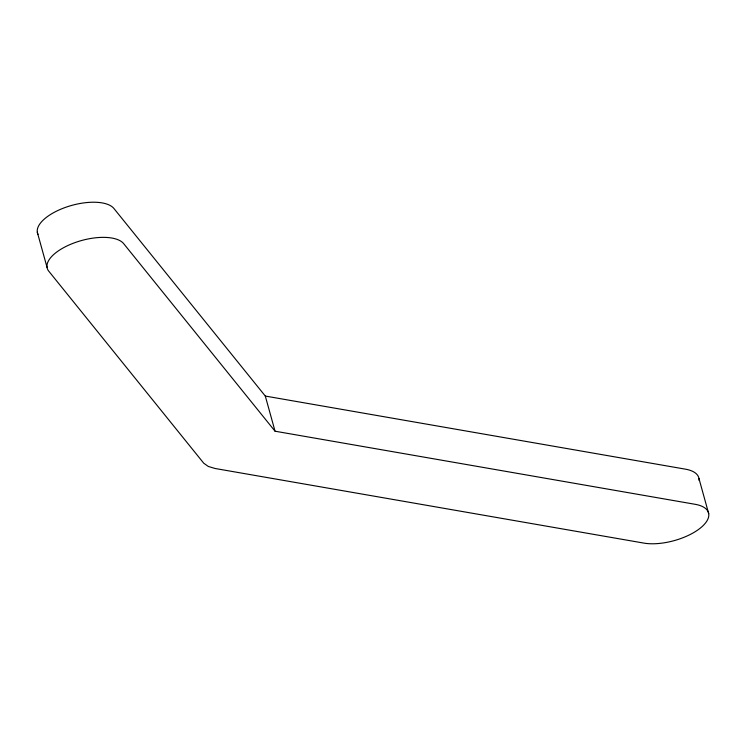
<?xml version="1.0" encoding="UTF-8"?>
<svg xmlns="http://www.w3.org/2000/svg" width="746" height="746" viewBox="0 0 746 746"><rect width="100%" height="100%" fill="white"/><g stroke="black" fill="none" stroke-linecap="round" stroke-linejoin="round"><path stroke-width="1.12" d="M37.981 234.403A40.48 17.55 -15.5 0 1 66.263 207.108A40.48 17.55 -15.5 0 1 113.681 208.199L265.306 396.061L685.397 469.159A40.48 17.55 -15.5 0 1 699.049 480.377M275.05 431.207L695.141 504.305A40.48 17.55 -15.5 0 1 699.31 528.886A40.48 17.55 -15.5 0 1 643.901 543.107L215.09 468.488L208.311 466.446L203.761 463.229L49.068 271.544A40.48 17.55 -15.5 0 1 73.546 243.14A40.48 17.55 -15.5 0 1 123.426 243.345L275.05 431.207L265.306 396.061M698.955 478.503L708.7 513.658M37.3 232.211L47.045 267.357"/></g></svg>
